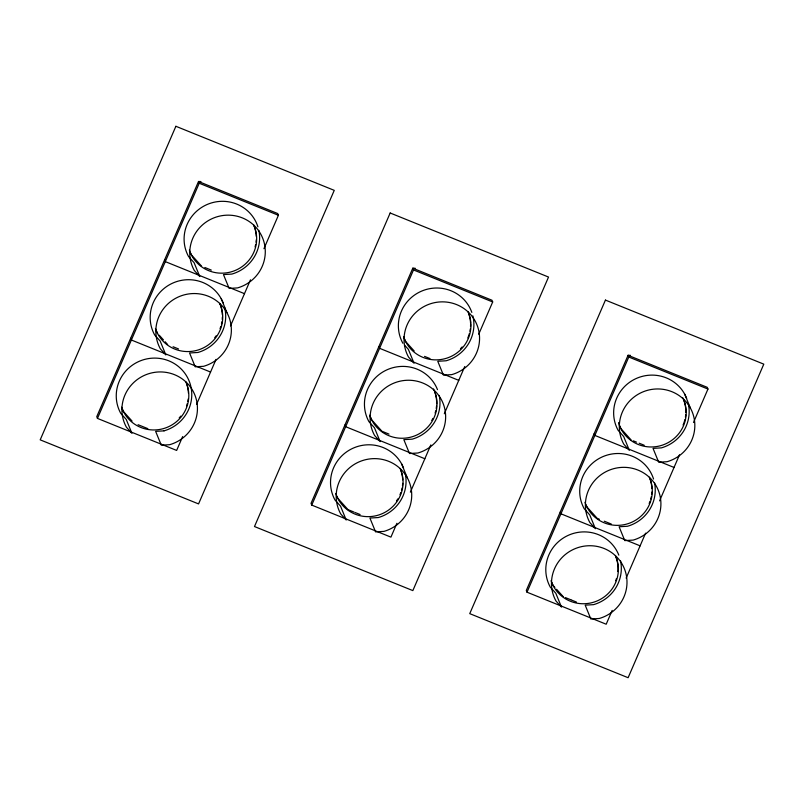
<?xml version="1.0" encoding="UTF-8"?>
<svg xmlns="http://www.w3.org/2000/svg" width="804" height="804" viewBox="0 0 804 804"><rect width="100%" height="100%" fill="white"/><g stroke="black" fill="none" stroke-linecap="round" stroke-linejoin="round"><path stroke-width="1.21" d="M182.629 436.602L176.639 450.431L97.455 418.402L199.221 183.232L198.518 181.503L200.95 181.563M196.598 404.322L216.045 359.368M230.517 325.932L250.466 279.822M263.943 248.697L278.405 215.271L277.702 213.542L198.518 181.503L96.751 416.673L97.455 418.402M396.905 523.293L390.925 537.132L311.741 505.093L413.507 269.933L412.794 268.194L415.226 268.265M410.372 492.169L430.833 444.913M444.3 413.779L464.752 366.523M478.722 334.243L492.691 301.962L491.978 300.234L412.794 268.194L311.027 503.364L311.741 505.093M612.176 610.397L606.196 624.226L527.012 592.196L628.778 357.026L628.065 355.298L630.497 355.358M626.145 578.116L645.602 533.152M659.571 500.882L679.521 454.773M693.49 422.492L707.962 389.056L707.249 387.327L628.065 355.298L526.298 590.458L527.012 592.196M199.221 183.232L278.405 215.271M413.507 269.933L492.691 301.962M628.778 357.026L707.962 389.056M204.829 267.481L211.331 270.114M424.532 356.373L429.959 358.564M633.301 440.833L636.547 442.15M639.18 443.215L644.215 445.245M244.486 293.661L165.302 261.622L164.599 259.893M458.762 380.352L379.588 348.313L378.875 346.584M674.033 467.446L594.859 435.416L594.146 433.688M173.081 346.745L178.498 348.936M388.985 434.1L381.94 431.245L371.86 420.06A34.572 33.758 -22.3 0 1 370.242 416.683M599.372 519.223L597.211 518.339L587.131 507.153A34.572 33.758 -22.3 0 1 586.015 504.942M604.256 521.193L611.301 524.047M210.558 372.051L131.384 340.012L130.67 338.283M424.844 458.742L345.66 426.703L344.956 424.974M640.115 545.836L560.931 513.806L560.227 512.068M138.067 424.693L147.825 428.643M354.051 512.078L348.011 509.635L337.931 498.44A34.572 33.758 -22.3 0 1 336.826 496.229M355.066 512.49L360.102 514.53M565.453 597.613L570.88 599.804M571.342 599.995L576.378 602.025M631.13 439.959L621.05 428.763A34.572 33.758 -22.3 0 1 619.432 425.396M414.181 350.996L405.779 341.67A34.572 33.758 -22.3 0 1 403.698 337.107M404.442 345.006L408.382 349.388L414.05 363.227L408.532 357.097A37.899 37.004 -22.3 0 1 426.472 305.309A37.899 37.004 -22.3 0 1 477.365 325.901A37.899 37.004 -22.3 0 1 451.818 374.614L443.426 375.116L437.758 361.277L446.15 360.775A37.899 37.004 -22.3 0 0 472.863 315.861M554.891 587.402L553.202 585.543A34.572 33.758 -22.3 0 1 551.594 582.166M556.569 589.272L563.282 596.729M201.583 266.164L191.503 254.968A34.572 33.758 -22.3 0 1 190.387 252.757M159.252 335.228L163.453 339.891M165.132 341.75L167.654 344.554M132.057 421.075L123.655 411.748A34.572 33.758 -22.3 0 1 121.575 407.196M684.676 394.121L690.345 407.96M401.568 463.807L407.236 477.646M221.211 298.716L226.879 312.555M256.255 239.843A34.572 33.758 -22.3 0 1 256.034 242.195M255.642 244.547A34.572 33.758 -22.3 0 1 255.079 246.858M253.823 225.291A34.572 33.758 -22.3 0 1 256.275 236.386M258.848 230.336A37.899 37.004 -22.3 0 1 231.874 274.074L223.472 274.576L229.14 288.415L237.542 287.912A37.899 37.004 -22.3 0 0 263.089 239.2A37.899 37.004 -22.3 0 0 212.186 218.608A37.899 37.004 -22.3 0 0 194.246 270.395L199.774 276.536L194.106 262.697L188.578 256.556A37.899 37.004 -22.3 0 1 207.251 204.447A37.899 37.004 -22.3 0 1 257.923 226.839M186.448 383.257A34.572 33.758 -22.3 0 1 188.437 393.166M188.186 398.975A34.572 33.758 -22.3 0 1 187.794 401.327M187.242 403.638A34.572 33.758 -22.3 0 1 186.528 405.889M180.759 416.12A34.572 33.758 -22.3 0 1 179.191 417.929M222.376 317.067A34.572 33.758 -22.3 0 1 222.236 319.409M221.934 321.761A34.572 33.758 -22.3 0 1 221.462 324.102M220.819 326.384A34.572 33.758 -22.3 0 1 220.045 328.585M216.145 335.811A34.572 33.758 -22.3 0 1 214.688 337.74M157.574 333.358A34.572 33.758 -22.3 0 1 155.956 329.992M219.904 303.681A34.572 33.758 -22.3 0 1 222.356 314.776M224.658 307.55A37.899 37.004 -22.3 0 1 197.955 352.464L189.553 352.966L195.221 366.805L203.613 366.302A37.899 37.004 -22.3 0 0 229.17 317.59A37.899 37.004 -22.3 0 0 178.267 296.998A37.899 37.004 -22.3 0 0 160.328 348.785L165.845 354.926L160.187 341.087L154.659 334.946A37.899 37.004 -22.3 0 1 172.207 283.34A37.899 37.004 -22.3 0 1 223.2 302.967M185.835 381.779A34.572 33.758 -22.3 0 1 167.202 427.306A34.572 33.758 -22.3 0 1 121.927 408.06M219.753 303.389A34.572 33.758 -22.3 0 1 200.518 349.157A34.572 33.758 -22.3 0 1 155.433 328.464M253.682 224.999A34.572 33.758 -22.3 0 1 234.446 270.767A34.572 33.758 -22.3 0 1 189.362 250.074M468.571 313.168A34.572 33.758 -22.3 0 1 470.561 323.077M470.591 324.223A34.572 33.758 -22.3 0 1 470.531 326.535M470.31 328.886A34.572 33.758 -22.3 0 1 469.918 331.238M469.365 333.559A34.572 33.758 -22.3 0 1 467.807 337.951M462.119 346.956A34.572 33.758 -22.3 0 1 460.491 348.695M402.864 343.258A37.899 37.004 -22.3 0 1 420.974 291.39A37.899 37.004 -22.3 0 1 471.827 312.394M400.724 469.948A34.572 33.758 -22.3 0 1 402.714 479.857M402.693 483.315A34.572 33.758 -22.3 0 1 402.462 485.666M402.07 488.018A34.572 33.758 -22.3 0 1 401.518 490.339M400.804 492.581A34.572 33.758 -22.3 0 1 399.96 494.731M397.819 498.892A34.572 33.758 -22.3 0 1 396.503 500.902M405.286 473.807A37.899 37.004 -22.3 0 1 378.312 517.545L369.91 518.047L375.579 531.886L383.98 531.384A37.899 37.004 -22.3 0 0 409.527 482.681A37.899 37.004 -22.3 0 0 358.624 462.079A37.899 37.004 -22.3 0 0 340.685 513.877L346.212 520.007L340.544 506.168L335.017 500.038A37.899 37.004 -22.3 0 1 352.564 448.421A37.899 37.004 -22.3 0 1 403.558 468.049M434.642 391.558A34.572 33.758 -22.3 0 1 436.662 403.759M436.522 406.1A34.572 33.758 -22.3 0 1 436.21 408.462M435.738 410.794A34.572 33.758 -22.3 0 1 435.105 413.085M432.894 418.432A34.572 33.758 -22.3 0 1 431.738 420.502M439.205 395.427A37.899 37.004 -22.3 0 1 412.231 439.155L403.839 439.657L409.497 453.506L417.899 453.004A37.899 37.004 -22.3 0 0 443.446 404.291A37.899 37.004 -22.3 0 0 392.543 383.699A37.899 37.004 -22.3 0 0 374.604 435.487L380.131 441.617L374.463 427.778L368.935 421.648A37.899 37.004 -22.3 0 1 386.493 370.031A37.899 37.004 -22.3 0 1 437.487 389.659M467.958 311.691A34.572 33.758 -22.3 0 1 448.722 357.468A34.572 33.758 -22.3 0 1 403.638 336.765M433.497 388.955A34.572 33.758 -22.3 0 1 415.397 435.617A34.572 33.758 -22.3 0 1 369.719 415.155M400.111 468.471A34.572 33.758 -22.3 0 1 380.875 514.238A34.572 33.758 -22.3 0 1 335.791 493.545M683.842 400.271A34.572 33.758 -22.3 0 1 685.852 412.472M685.711 414.804A34.572 33.758 -22.3 0 1 685.41 417.165M684.928 419.507A34.572 33.758 -22.3 0 1 683.078 425.055M688.395 404.131A37.899 37.004 -22.3 0 1 661.421 447.868L653.029 448.371L658.697 462.21L667.089 461.707A37.899 37.004 -22.3 0 0 692.636 412.995A37.899 37.004 -22.3 0 0 641.743 392.402A37.899 37.004 -22.3 0 0 623.803 444.19L629.321 450.32L623.653 436.482L618.135 430.351A37.899 37.004 -22.3 0 1 635.683 378.744A37.899 37.004 -22.3 0 1 686.676 398.372M615.995 557.041A34.572 33.758 -22.3 0 1 617.874 571.584M616.457 578.568A34.572 33.758 -22.3 0 1 615.673 580.769M620.557 560.911A37.899 37.004 -22.3 0 1 593.583 604.648L585.181 605.151L590.85 618.99L599.251 618.487A37.899 37.004 -22.3 0 0 624.798 569.775A37.899 37.004 -22.3 0 0 573.895 549.182A37.899 37.004 -22.3 0 0 555.956 600.97L561.483 607.1L555.815 593.262L550.288 587.131A37.899 37.004 -22.3 0 1 567.835 535.524A37.899 37.004 -22.3 0 1 618.829 555.152M649.913 478.651A34.572 33.758 -22.3 0 1 651.903 488.571M651.883 492.028A34.572 33.758 -22.3 0 1 651.662 494.38M651.27 496.731A34.572 33.758 -22.3 0 1 650.707 499.043M650.004 501.294A34.572 33.758 -22.3 0 1 649.16 503.445M654.476 482.521A37.899 37.004 -22.3 0 1 627.502 526.258L619.11 526.761L624.768 540.6L633.17 540.097A37.899 37.004 -22.3 0 0 658.717 491.385A37.899 37.004 -22.3 0 0 607.814 470.792A37.899 37.004 -22.3 0 0 589.875 522.58L595.402 528.71L589.734 514.872L584.206 508.741A37.899 37.004 -22.3 0 1 602.879 456.632A37.899 37.004 -22.3 0 1 653.551 479.023M649.31 477.174A34.572 33.758 -22.3 0 1 630.075 522.952A34.572 33.758 -22.3 0 1 584.99 502.249M615.382 555.564A34.572 33.758 -22.3 0 1 596.146 601.342A34.572 33.758 -22.3 0 1 551.062 580.639M682.686 397.668A34.572 33.758 -22.3 0 1 663.973 444.572A34.572 33.758 -22.3 0 1 618.537 422.633M175.885 126.288L40.2 439.848L198.558 503.917L334.253 190.357L175.885 126.288M390.171 212.99L254.486 526.54L412.844 590.608L548.529 277.058L390.171 212.99M605.442 300.083L469.747 613.643L628.115 677.712L763.8 364.152L605.442 300.083M164.026 430.854L155.634 431.356L161.302 445.195L169.694 444.692A37.899 37.004 -22.3 0 0 195.241 395.98A37.899 37.004 -22.3 0 0 144.348 375.388A37.899 37.004 -22.3 0 0 126.399 427.175L131.926 433.316L126.258 419.477L120.741 413.336A37.899 37.004 -22.3 0 1 138.68 361.549A37.899 37.004 -22.3 0 1 189.573 382.141A37.899 37.004 -22.3 0 1 164.026 430.854"/></g></svg>
